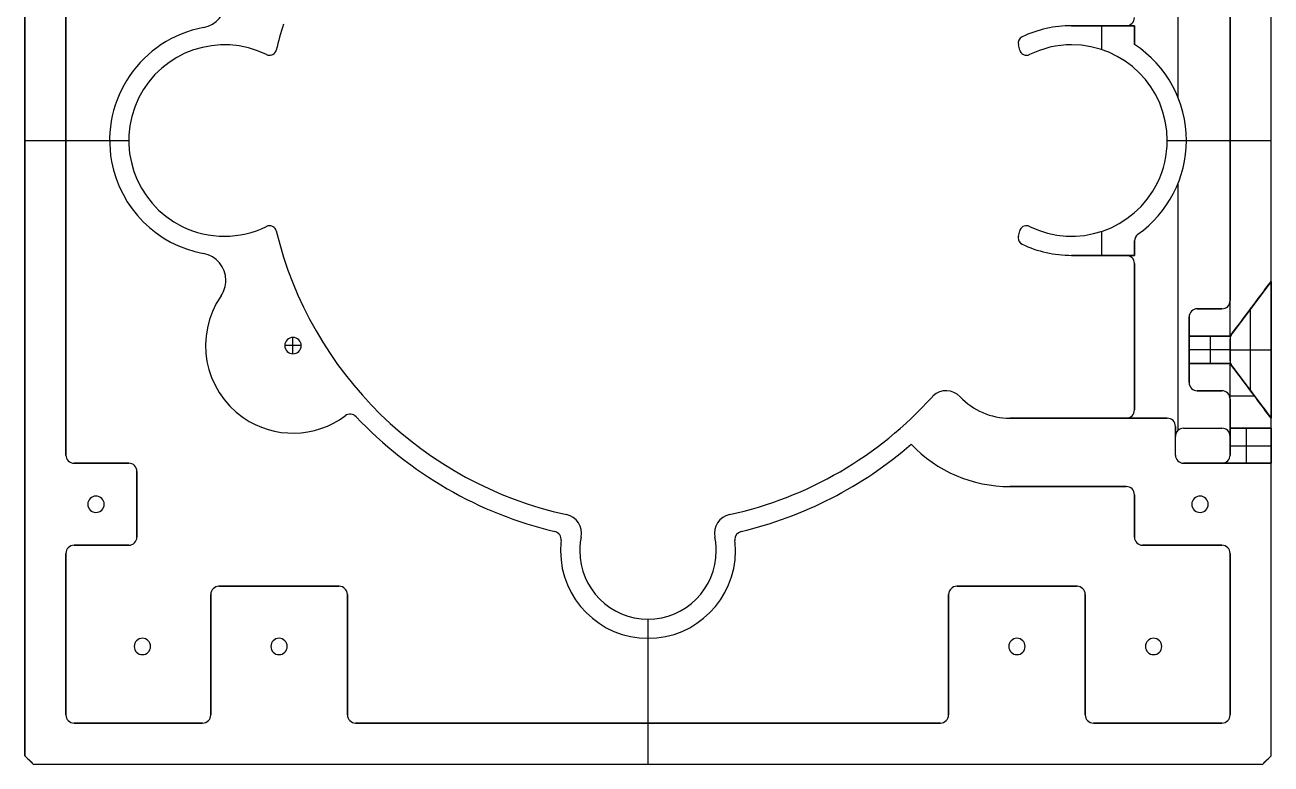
# Model space of a CAD drawing. Extents: x -18 to 438, y -79 to 377.
# Drawn here: x -17.9 to 438.1, y -79.3 to 191 of the extents above; entities that cross this region are included whole.
import ezdxf

# ---------------------------------------------------------------- set-up
doc = ezdxf.new("R2010")
doc.units = 0
doc.header["$MEASUREMENT"] = 0
doc.layers.add('DEFAULT', color=7, linetype='CONTINUOUS')

msp = doc.modelspace()

# ---------------------------------------------------------------- linework, layer by layer
at = {"layer": 'DEFAULT', "color": 7}
for points in [[(-17.92, -76.3), (-17.92, 373.7)], [(-2.92, 263.7), (-2.92, 33.7)], [(404.08, 164.28), (404.08, 254.66)], [(423.08, 90.17), (423.08, 207.22)], [(438.08, 97.17), (438.08, 200.22)], [(47.44, 189.99), (47.44, 189.99)], [(365.08, 190.69), (365.08, 190.69)], [(365.08, 190.69), (388.08, 190.69)], [(376.1, 181.92), (376.1, 190.69)], [(376.58, 190.69), (376.58, 190.69)], [(385.08, 190.69), (385.08, 190.69)], [(388.08, 190.69), (388.08, 190.69)], [(388.08, 190.69), (388.08, 183.84)], [(388.08, 187.27), (388.08, 187.27)], [(55.08, 183.7), (55.08, 183.7)], [(345.55, 184.34), (345.55, 184.34)], [(345.63, 183.71), (345.63, 183.71)], [(346.97, 186.59), (346.97, 186.59)], [(365.08, 183.7), (365.08, 183.7)], [(388.08, 183.84), (388.08, 183.84)], [(70.51, 180.11), (70.51, 180.11)], [(71.61, 179.85), (71.61, 179.85)], [(74.04, 181.77), (74.04, 181.77)], [(346.12, 181.77), (346.12, 181.77)], [(348.55, 179.85), (348.55, 179.85)], [(349.65, 180.11), (349.65, 180.11)], [(-17.92, 148.7), (-2.92, 148.7)], [(-17.92, 148.7), (-17.92, 148.7)], [(-17.92, 148.7), (20.08, 148.7)], [(-2.92, 148.7), (13.08, 148.7)], [(-2.92, 148.7), (-2.92, 148.7)], [(13.08, 148.7), (20.08, 148.7)], [(13.08, 148.7), (13.08, 148.7)], [(20.08, 148.7), (20.08, 148.7)], [(400.08, 148.7), (400.08, 148.7)], [(400.08, 148.7), (407.08, 148.7)], [(400.08, 148.7), (438.08, 148.7)], [(407.08, 148.7), (407.08, 148.7)], [(407.08, 148.7), (423.08, 148.7)], [(423.08, 148.7), (438.08, 148.7)], [(423.08, 148.7), (423.08, 148.7)], [(438.08, 148.7), (438.08, 148.7)], [(404.08, 42.73), (404.08, 133.11)], [(70.51, 117.28), (70.51, 117.28)], [(71.61, 117.54), (71.61, 117.54)], [(74.04, 115.63), (74.04, 115.63)], [(346.12, 115.63), (346.12, 115.63)], [(348.55, 117.54), (348.55, 117.54)], [(349.65, 117.28), (349.65, 117.28)], [(376.1, 106.7), (376.1, 115.47)], [(389.34, 114.42), (389.34, 114.42)], [(55.08, 113.7), (55.08, 113.7)], [(345.55, 113.06), (345.55, 113.06)], [(345.63, 113.68), (345.63, 113.68)], [(346.97, 110.8), (346.97, 110.8)], [(365.08, 113.7), (365.08, 113.7)], [(388.08, 111.97), (388.08, 111.97)], [(388.08, 106.7), (388.08, 111.97)], [(47.44, 107.4), (47.44, 107.4)], [(365.08, 106.7), (365.08, 106.7)], [(388.08, 106.7), (365.08, 106.7)], [(376.58, 106.7), (376.58, 106.7)], [(385.08, 106.7), (385.08, 106.7)], [(388.08, 109.33), (388.08, 109.33)], [(388.08, 106.7), (388.08, 106.7)], [(388.08, 103.7), (388.08, 103.7)], [(388.08, 50.17), (388.08, 103.7)], [(55.62, 97.56), (55.62, 97.56)], [(438.08, 97.17), (423.68, 77.97)], [(438.08, 97.17), (438.08, 97.17)], [(53.84, 91.88), (53.84, 91.88)], [(411.08, 87.17), (411.08, 87.17)], [(411.08, 87.17), (420.08, 87.17)], [(415.58, 87.17), (415.58, 87.17)], [(420.08, 87.17), (420.08, 87.17)], [(423.08, 90.17), (423.08, 90.17)], [(423.08, 77.17), (423.08, 90.17)], [(430.58, 87.17), (430.58, 87.17)], [(430.58, 57.17), (430.58, 87.17)], [(408.08, 84.17), (408.08, 84.17)], [(408.08, 60.17), (408.08, 84.17)], [(423.68, 77.97), (423.68, 77.97)], [(48.18, 73.7), (48.18, 73.7)], [(77.18, 73.7), (77.18, 73.7)], [(83.18, 73.7), (77.18, 73.7)], [(80.17, 76.7), (80.17, 76.7)], [(80.17, 70.7), (80.17, 76.7)], [(83.18, 73.7), (83.18, 73.7)], [(388.08, 76.93), (388.08, 76.93)], [(408.08, 77.17), (408.08, 77.17)], [(408.08, 77.17), (423.08, 77.17)], [(415.58, 77.17), (415.58, 77.17)], [(415.88, 67.17), (415.88, 77.17)], [(423.08, 77.17), (423.08, 77.17)], [(423.08, 76.17), (423.08, 76.17)], [(423.08, 68.17), (423.08, 76.17)], [(80.17, 70.7), (80.17, 70.7)], [(408.08, 72.17), (408.08, 72.17)], [(423.08, 72.17), (408.08, 72.17)], [(423.08, 72.17), (423.08, 72.17)], [(423.08, 72.17), (438.08, 72.17)], [(408.08, 67.17), (408.08, 67.17)], [(408.08, 67.17), (423.08, 67.17)], [(415.58, 67.17), (415.58, 67.17)], [(423.08, 68.17), (423.08, 68.17)], [(423.08, 67.17), (423.08, 67.17)], [(423.08, 54.17), (423.08, 67.17)], [(423.68, 66.37), (423.68, 66.37)], [(423.68, 66.37), (438.08, 47.17)], [(408.08, 60.17), (408.08, 60.17)], [(314.01, 54.9), (314.01, 54.9)], [(319.21, 57.2), (319.21, 57.2)], [(324.3, 55.01), (324.3, 55.01)], [(411.08, 57.17), (411.08, 57.17)], [(411.08, 57.17), (420.08, 57.17)], [(415.58, 57.17), (415.58, 57.17)], [(420.08, 57.17), (420.08, 57.17)], [(422.84, 55.33), (431.96, 55.33)], [(430.58, 57.17), (430.58, 57.17)], [(388.08, 50.17), (388.08, 50.17)], [(423.08, 54.17), (423.08, 54.17)], [(423.08, 33.7), (423.08, 54.17)], [(99.3, 48.04), (99.3, 48.04)], [(101.09, 48.63), (101.09, 48.63)], [(103.27, 47.7), (103.27, 47.7)], [(342.48, 47.17), (342.48, 47.17)], [(342.48, 47.17), (400.08, 47.17)], [(371.28, 47.17), (371.28, 47.17)], [(385.08, 47.17), (385.08, 47.17)], [(400.08, 47.17), (400.08, 47.17)], [(438.08, 47.17), (438.08, 47.17)], [(438.08, -76.3), (438.08, 47.17)], [(80.17, 41.69), (80.17, 41.69)], [(403.08, 44.17), (403.08, 44.17)], [(403.08, 33.7), (403.08, 44.17)], [(406.08, 43.5), (406.08, 43.5)], [(406.08, 43.5), (420.08, 43.5)], [(413.08, 43.5), (413.08, 43.5)], [(420.08, 43.5), (420.08, 43.5)], [(423.08, 43.93), (423.08, 43.93)], [(423.08, 43.5), (423.08, 43.5)], [(423.08, 43.5), (438.08, 43.5)], [(429.08, 30.69), (429.08, 43.5)], [(430.58, 43.5), (430.58, 43.5)], [(438.08, 43.5), (438.08, 43.5)], [(306.35, 37.61), (306.35, 37.61)], [(403.08, 40.5), (403.08, 40.5)], [(403.08, 38.93), (403.08, 38.93)], [(423.08, 40.5), (423.08, 40.5)], [(423.08, 37.1), (438.08, 37.1)], [(-2.92, 33.7), (-2.92, 33.7)], [(403.08, 33.7), (403.08, 33.7)], [(423.08, 33.7), (423.08, 33.7)], [(0.08, 30.69), (0.08, 30.69)], [(0.08, 30.69), (20.08, 30.69)], [(10.08, 30.69), (10.08, 30.69)], [(20.08, 30.69), (20.08, 30.69)], [(23.08, 27.7), (23.08, 27.7)], [(23.08, 3.7), (23.08, 27.7)], [(406.08, 30.69), (406.08, 30.69)], [(406.08, 30.69), (420.08, 30.69)], [(420.08, 30.69), (420.08, 30.69)], [(422.08, 30.69), (422.08, 30.69)], [(438.08, 30.69), (438.08, 30.69)], [(8.08, 18.7), (8.08, 18.7)], [(342.48, 22.17), (342.48, 22.17)], [(342.48, 22.17), (385.08, 22.17)], [(363.78, 22.17), (363.78, 22.17)], [(385.08, 22.17), (385.08, 22.17)], [(388.08, 19.17), (388.08, 19.17)], [(388.08, 3.7), (388.08, 19.17)], [(412.08, 18.7), (412.08, 18.7)], [(5.08, 15.69), (5.08, 15.69)], [(11.08, 15.69), (11.08, 15.69)], [(23.08, 15.69), (23.08, 15.69)], [(409.08, 15.69), (409.08, 15.69)], [(415.08, 15.69), (415.08, 15.69)], [(8.08, 12.7), (8.08, 12.7)], [(180.22, 11.92), (180.22, 11.92)], [(239.94, 11.92), (239.94, 11.92)], [(388.08, 11.43), (388.08, 11.43)], [(412.08, 12.7), (412.08, 12.7)], [(176.01, 5.7), (176.01, 5.7)], [(185.72, 5.08), (185.72, 5.08)], [(234.44, 5.08), (234.44, 5.08)], [(244.14, 5.7), (244.14, 5.7)], [(0.08, 0.69), (0.08, 0.69)], [(0.08, 0.69), (20.08, 0.69)], [(10.08, 0.69), (10.08, 0.69)], [(20.08, 0.69), (20.08, 0.69)], [(23.08, 3.7), (23.08, 3.7)], [(178.3, 2.43), (178.3, 2.43)], [(178.32, 2.78), (178.32, 2.78)], [(185.58, 3.68), (185.58, 3.68)], [(234.58, 3.68), (234.58, 3.68)], [(241.84, 2.78), (241.84, 2.78)], [(241.86, 2.43), (241.86, 2.43)], [(388.08, 3.7), (388.08, 3.7)], [(391.08, 0.69), (391.08, 0.69)], [(391.08, 0.69), (420.08, 0.69)], [(405.58, 0.69), (405.58, 0.69)], [(420.08, 0.69), (420.08, 0.69)], [(-2.92, -2.3), (-2.92, -2.3)], [(-2.92, -2.3), (-2.92, -61.3)], [(178.08, -1.3), (178.08, -1.3)], [(185.08, -1.3), (185.08, -1.3)], [(235.08, -1.3), (235.08, -1.3)], [(242.08, -1.3), (242.08, -1.3)], [(423.08, -2.3), (423.08, -2.3)], [(423.08, -61.3), (423.08, -2.3)], [(50.08, -17.3), (50.08, -17.3)], [(50.08, -61.3), (50.08, -17.3)], [(53.08, -14.31), (53.08, -14.31)], [(53.08, -14.31), (97.08, -14.31)], [(75.08, -14.31), (75.08, -14.31)], [(97.08, -14.31), (97.08, -14.31)], [(100.08, -17.3), (100.08, -17.3)], [(100.08, -17.3), (100.08, -61.3)], [(320.08, -17.3), (320.08, -17.3)], [(320.08, -61.3), (320.08, -17.3)], [(323.08, -14.31), (323.08, -14.31)], [(323.08, -14.31), (367.08, -14.31)], [(345.08, -14.31), (345.08, -14.31)], [(367.08, -14.31), (367.08, -14.31)], [(370.08, -17.3), (370.08, -17.3)], [(370.08, -61.3), (370.08, -17.3)], [(210.08, -26.3), (210.08, -26.3)], [(210.08, -33.31), (210.08, -26.3)], [(210.08, -79.3), (210.08, -26.3)], [(-2.92, -31.8), (-2.92, -31.8)], [(423.08, -31.8), (423.08, -31.8)], [(22.08, -36.31), (22.08, -36.31)], [(25.08, -33.31), (25.08, -33.31)], [(28.08, -36.31), (28.08, -36.31)], [(72.08, -36.31), (72.08, -36.31)], [(75.08, -33.31), (75.08, -33.31)], [(78.08, -36.31), (78.08, -36.31)], [(210.08, -33.31), (210.08, -33.31)], [(210.08, -64.3), (210.08, -33.31)], [(342.08, -36.31), (342.08, -36.31)], [(345.08, -33.31), (345.08, -33.31)], [(348.08, -36.31), (348.08, -36.31)], [(392.08, -36.31), (392.08, -36.31)], [(395.08, -33.31), (395.08, -33.31)], [(398.08, -36.31), (398.08, -36.31)], [(25.08, -39.3), (25.08, -39.3)], [(50.08, -39.3), (50.08, -39.3)], [(75.08, -39.3), (75.08, -39.3)], [(100.08, -39.3), (100.08, -39.3)], [(320.08, -39.3), (320.08, -39.3)], [(345.08, -39.3), (345.08, -39.3)], [(370.08, -39.3), (370.08, -39.3)], [(395.08, -39.3), (395.08, -39.3)], [(-2.92, -61.3), (-2.92, -61.3)], [(50.08, -61.3), (50.08, -61.3)], [(100.08, -61.3), (100.08, -61.3)], [(320.08, -61.3), (320.08, -61.3)], [(370.08, -61.3), (370.08, -61.3)], [(423.08, -61.3), (423.08, -61.3)], [(0.08, -64.3), (0.08, -64.3)], [(0.08, -64.3), (47.08, -64.3)], [(23.58, -64.3), (23.58, -64.3)], [(47.08, -64.3), (47.08, -64.3)], [(103.08, -64.3), (103.08, -64.3)], [(103.08, -64.3), (317.08, -64.3)], [(210.08, -79.3), (210.08, -64.3)], [(210.08, -64.3), (210.08, -64.3)], [(317.08, -64.3), (317.08, -64.3)], [(373.08, -64.3), (373.08, -64.3)], [(373.08, -64.3), (420.08, -64.3)], [(396.58, -64.3), (396.58, -64.3)], [(420.08, -64.3), (420.08, -64.3)], [(-17.92, -76.3), (-17.92, -76.3)], [(-14.92, -79.3), (-17.92, -76.3)], [(438.08, -76.3), (435.08, -79.3)], [(438.08, -76.3), (438.08, -76.3)], [(-16.42, -77.81), (-16.42, -77.81)], [(-14.92, -79.3), (-14.92, -79.3)], [(-14.92, -79.3), (435.08, -79.3)], [(210.08, -79.3), (210.08, -79.3)], [(435.08, -79.3), (435.08, -79.3)], [(436.58, -77.81), (436.58, -77.81)]]:
    msp.add_lwpolyline(points, dxfattribs=at)
for points in [[(-17.92, 373.7), (-17.92, 223.7), (-17.92, 73.7), (-17.92, -76.3)], [(-17.92, 373.7), (-17.92, 223.7), (-17.92, 73.7), (-17.92, -76.3)], [(438.08, -76.3), (438.08, 73.7), (438.08, 223.7), (438.08, 373.7)], [(-2.92, 33.7), (-2.92, 110.36), (-2.92, 187.03), (-2.92, 263.7)], [(-2.92, 263.7), (-2.92, 187.03), (-2.92, 110.36), (-2.92, 33.7)], [(423.08, 207.22), (423.08, 168.21), (423.08, 129.19), (423.08, 90.17)], [(423.08, 90.17), (423.08, 129.19), (423.08, 168.21), (423.08, 207.22)], [(47.44, 189.99), (52.18, 190.87), (55.62, 195.01), (55.62, 199.83)], [(47.44, 189.99), (52.18, 190.87), (55.62, 195.01), (55.62, 199.83)], [(47.44, 189.99), (52.18, 190.87), (55.62, 195.01), (55.62, 199.83)], [(438.08, 97.17), (438.08, 131.52), (438.08, 165.87), (438.08, 200.22)], [(385.08, 190.69), (386.74, 190.69), (388.08, 192.04), (388.08, 193.7)], [(385.08, 190.69), (386.74, 190.69), (388.08, 192.04), (388.08, 193.7)], [(385.08, 190.69), (386.74, 190.69), (388.08, 192.04), (388.08, 193.7)], [(76.69, 191.22), (75.7, 188.1), (74.81, 184.95), (74.04, 181.77)], [(76.69, 191.22), (75.7, 188.1), (74.81, 184.95), (74.04, 181.77)], [(76.69, 191.22), (75.7, 188.1), (74.81, 184.95), (74.04, 181.77)], [(365.08, 190.69), (358.81, 190.69), (352.63, 189.29), (346.97, 186.59)], [(365.08, 190.69), (358.81, 190.69), (352.63, 189.29), (346.97, 186.59)], [(365.08, 190.69), (358.81, 190.69), (352.63, 189.29), (346.97, 186.59)], [(388.08, 190.69), (380.41, 190.69), (372.75, 190.69), (365.08, 190.69)], [(385.08, 190.69), (378.41, 190.69), (371.75, 190.69), (365.08, 190.69)], [(385.08, 190.69), (386.08, 190.69), (387.08, 190.69), (388.08, 190.69)], [(388.08, 183.84), (388.08, 186.12), (388.08, 188.41), (388.08, 190.69)], [(388.08, 190.69), (388.08, 188.41), (388.08, 186.12), (388.08, 183.84)], [(346.97, 186.59), (345.89, 186.08), (345.33, 184.87), (345.63, 183.71)], [(346.97, 186.59), (345.89, 186.08), (345.33, 184.87), (345.63, 183.71)], [(346.97, 186.59), (345.89, 186.08), (345.33, 184.87), (345.63, 183.71)], [(346.12, 181.77), (345.96, 182.41), (345.8, 183.06), (345.63, 183.71)], [(346.12, 181.77), (345.96, 182.41), (345.8, 183.06), (345.63, 183.71)], [(346.12, 181.77), (345.96, 182.41), (345.8, 183.06), (345.63, 183.71)], [(407.08, 148.7), (407.08, 162.87), (399.93, 176.08), (388.08, 183.84)], [(407.08, 148.7), (407.08, 162.87), (399.93, 176.08), (388.08, 183.84)], [(407.08, 148.7), (407.08, 162.87), (399.93, 176.08), (388.08, 183.84)], [(389.34, 114.42), (400.47, 122.29), (407.08, 135.07), (407.08, 148.7)], [(389.34, 114.42), (400.47, 122.29), (407.08, 135.07), (407.08, 148.7)], [(389.34, 114.42), (400.47, 122.29), (407.08, 135.07), (407.08, 148.7)], [(74.04, 115.63), (86.69, 63.6), (127.9, 23.34), (180.22, 11.92)], [(74.04, 115.63), (86.69, 63.6), (127.9, 23.34), (180.22, 11.92)], [(74.04, 115.63), (86.69, 63.6), (127.9, 23.34), (180.22, 11.92)], [(345.63, 113.68), (345.8, 114.33), (345.96, 114.98), (346.12, 115.63)], [(345.63, 113.68), (345.8, 114.33), (345.96, 114.98), (346.12, 115.63)], [(345.63, 113.68), (345.8, 114.33), (345.96, 114.98), (346.12, 115.63)], [(389.34, 114.42), (388.55, 113.85), (388.08, 112.94), (388.08, 111.97)], [(389.34, 114.42), (388.55, 113.85), (388.08, 112.94), (388.08, 111.97)], [(389.34, 114.42), (388.55, 113.85), (388.08, 112.94), (388.08, 111.97)], [(345.63, 113.68), (345.58, 113.48), (345.55, 113.27), (345.55, 113.06)], [(345.63, 113.68), (345.58, 113.48), (345.55, 113.27), (345.55, 113.06)], [(345.63, 113.68), (345.58, 113.48), (345.55, 113.27), (345.55, 113.06)], [(345.55, 113.06), (345.55, 112.09), (346.1, 111.21), (346.97, 110.8)], [(345.55, 113.06), (345.55, 112.09), (346.1, 111.21), (346.97, 110.8)], [(345.55, 113.06), (345.55, 112.09), (346.1, 111.21), (346.97, 110.8)], [(346.97, 110.8), (352.63, 108.1), (358.81, 106.7), (365.08, 106.7)], [(346.97, 110.8), (352.63, 108.1), (358.81, 106.7), (365.08, 106.7)], [(346.97, 110.8), (352.63, 108.1), (358.81, 106.7), (365.08, 106.7)], [(388.08, 106.7), (388.08, 108.45), (388.08, 110.21), (388.08, 111.97)], [(388.08, 111.97), (388.08, 110.21), (388.08, 108.45), (388.08, 106.7)], [(55.62, 97.56), (55.62, 102.38), (52.18, 106.52), (47.44, 107.4)], [(55.62, 97.56), (55.62, 102.38), (52.18, 106.52), (47.44, 107.4)], [(55.62, 97.56), (55.62, 102.38), (52.18, 106.52), (47.44, 107.4)], [(365.08, 106.7), (372.75, 106.7), (380.41, 106.7), (388.08, 106.7)], [(365.08, 106.7), (371.75, 106.7), (378.41, 106.7), (385.08, 106.7)], [(388.08, 106.7), (387.08, 106.7), (386.08, 106.7), (385.08, 106.7)], [(388.08, 103.7), (388.08, 105.35), (386.74, 106.7), (385.08, 106.7)], [(388.08, 103.7), (388.08, 105.35), (386.74, 106.7), (385.08, 106.7)], [(388.08, 103.7), (388.08, 105.35), (386.74, 106.7), (385.08, 106.7)], [(388.08, 50.17), (388.08, 68.01), (388.08, 85.85), (388.08, 103.7)], [(388.08, 103.7), (388.08, 85.85), (388.08, 68.01), (388.08, 50.17)], [(53.84, 91.88), (55, 93.55), (55.62, 95.53), (55.62, 97.56)], [(53.84, 91.88), (55, 93.55), (55.62, 95.53), (55.62, 97.56)], [(53.84, 91.88), (55, 93.55), (55.62, 95.53), (55.62, 97.56)], [(423.08, 77.17), (428.08, 83.84), (433.08, 90.5), (438.08, 97.17)], [(438.08, 97.17), (433.28, 90.77), (428.48, 84.37), (423.68, 77.97)], [(438.08, 97.17), (438.08, 80.5), (438.08, 63.83), (438.08, 47.17)], [(411.08, 87.17), (409.42, 87.17), (408.08, 85.82), (408.08, 84.17)], [(411.08, 87.17), (409.42, 87.17), (408.08, 85.82), (408.08, 84.17)], [(411.08, 87.17), (409.42, 87.17), (408.08, 85.82), (408.08, 84.17)], [(420.08, 87.17), (417.08, 87.17), (414.08, 87.17), (411.08, 87.17)], [(411.08, 87.17), (414.08, 87.17), (417.08, 87.17), (420.08, 87.17)], [(420.08, 87.17), (421.74, 87.17), (423.08, 88.51), (423.08, 90.17)], [(420.08, 87.17), (421.74, 87.17), (423.08, 88.51), (423.08, 90.17)], [(420.08, 87.17), (421.74, 87.17), (423.08, 88.51), (423.08, 90.17)], [(408.08, 84.17), (408.08, 81.83), (408.08, 79.5), (408.08, 77.17)], [(408.08, 60.17), (408.08, 68.17), (408.08, 76.17), (408.08, 84.17)], [(423.68, 77.97), (423.48, 77.7), (423.28, 77.43), (423.08, 77.17)], [(423.68, 77.97), (423.29, 77.45), (423.08, 76.82), (423.08, 76.17)], [(423.68, 77.97), (423.29, 77.45), (423.08, 76.82), (423.08, 76.17)], [(423.68, 77.97), (423.29, 77.45), (423.08, 76.82), (423.08, 76.17)], [(408.08, 77.17), (413.08, 77.17), (418.08, 77.17), (423.08, 77.17)], [(408.08, 77.17), (408.08, 73.83), (408.08, 70.5), (408.08, 67.17)], [(423.08, 77.17), (418.08, 77.17), (413.08, 77.17), (408.08, 77.17)], [(423.08, 68.17), (423.08, 70.83), (423.08, 73.5), (423.08, 76.17)], [(423.08, 76.17), (423.08, 73.5), (423.08, 70.83), (423.08, 68.17)], [(408.08, 67.17), (408.08, 64.84), (408.08, 62.5), (408.08, 60.17)], [(423.08, 67.17), (418.08, 67.17), (413.08, 67.17), (408.08, 67.17)], [(408.08, 67.17), (413.08, 67.17), (418.08, 67.17), (423.08, 67.17)], [(423.08, 68.17), (423.08, 67.52), (423.29, 66.89), (423.68, 66.37)], [(423.08, 68.17), (423.08, 67.52), (423.29, 66.89), (423.68, 66.37)], [(423.08, 68.17), (423.08, 67.52), (423.29, 66.89), (423.68, 66.37)], [(423.08, 67.17), (423.28, 66.9), (423.48, 66.63), (423.68, 66.37)], [(438.08, 47.17), (433.08, 53.84), (428.08, 60.5), (423.08, 67.17)], [(423.68, 66.37), (428.48, 59.97), (433.28, 53.57), (438.08, 47.17)], [(408.08, 60.17), (408.08, 58.51), (409.42, 57.17), (411.08, 57.17)], [(408.08, 60.17), (408.08, 58.51), (409.42, 57.17), (411.08, 57.17)], [(408.08, 60.17), (408.08, 58.51), (409.42, 57.17), (411.08, 57.17)], [(239.94, 11.92), (268.51, 18.16), (294.42, 33.19), (314.01, 54.9)], [(239.94, 11.92), (268.51, 18.16), (294.42, 33.19), (314.01, 54.9)], [(239.94, 11.92), (268.51, 18.16), (294.42, 33.19), (314.01, 54.9)], [(324.3, 55.01), (329.02, 50), (335.6, 47.17), (342.48, 47.17)], [(324.3, 55.01), (329.02, 50), (335.6, 47.17), (342.48, 47.17)], [(324.3, 55.01), (329.02, 50), (335.6, 47.17), (342.48, 47.17)], [(411.08, 57.17), (414.08, 57.17), (417.08, 57.17), (420.08, 57.17)], [(420.08, 57.17), (417.08, 57.17), (414.08, 57.17), (411.08, 57.17)], [(423.08, 54.17), (423.08, 55.82), (421.74, 57.17), (420.08, 57.17)], [(423.08, 54.17), (423.08, 55.82), (421.74, 57.17), (420.08, 57.17)], [(423.08, 54.17), (423.08, 55.82), (421.74, 57.17), (420.08, 57.17)], [(385.08, 47.17), (386.74, 47.17), (388.08, 48.51), (388.08, 50.17)], [(385.08, 47.17), (386.74, 47.17), (388.08, 48.51), (388.08, 50.17)], [(385.08, 47.17), (386.74, 47.17), (388.08, 48.51), (388.08, 50.17)], [(423.08, 54.17), (423.08, 50.61), (423.08, 47.05), (423.08, 43.5)], [(423.08, 40.5), (423.08, 45.05), (423.08, 49.61), (423.08, 54.17)], [(103.27, 47.7), (102.23, 48.8), (100.52, 48.95), (99.3, 48.04)], [(103.27, 47.7), (102.23, 48.8), (100.52, 48.95), (99.3, 48.04)], [(103.27, 47.7), (102.23, 48.8), (100.52, 48.95), (99.3, 48.04)], [(103.27, 47.7), (122.92, 26.92), (148.2, 12.33), (176.01, 5.7)], [(103.27, 47.7), (122.92, 26.92), (148.2, 12.33), (176.01, 5.7)], [(103.27, 47.7), (122.92, 26.92), (148.2, 12.33), (176.01, 5.7)], [(400.08, 47.17), (380.88, 47.17), (361.68, 47.17), (342.48, 47.17)], [(385.08, 47.17), (370.88, 47.17), (356.68, 47.17), (342.48, 47.17)], [(385.08, 47.17), (390.08, 47.17), (395.08, 47.17), (400.08, 47.17)], [(403.08, 44.17), (403.08, 45.83), (401.74, 47.17), (400.08, 47.17)], [(403.08, 44.17), (403.08, 45.83), (401.74, 47.17), (400.08, 47.17)], [(403.08, 44.17), (403.08, 45.83), (401.74, 47.17), (400.08, 47.17)], [(438.08, 43.5), (438.08, 44.72), (438.08, 45.94), (438.08, 47.17)], [(403.08, 33.7), (403.08, 37.18), (403.08, 40.68), (403.08, 44.17)], [(403.08, 44.17), (403.08, 42.94), (403.08, 41.72), (403.08, 40.5)], [(406.08, 43.5), (404.42, 43.5), (403.08, 42.15), (403.08, 40.5)], [(406.08, 43.5), (404.42, 43.5), (403.08, 42.15), (403.08, 40.5)], [(406.08, 43.5), (404.42, 43.5), (403.08, 42.15), (403.08, 40.5)], [(406.08, 43.5), (410.75, 43.5), (415.41, 43.5), (420.08, 43.5)], [(406.08, 43.5), (410.75, 43.5), (415.41, 43.5), (420.08, 43.5)], [(423.08, 40.5), (423.08, 42.15), (421.74, 43.5), (420.08, 43.5)], [(423.08, 40.5), (423.08, 42.15), (421.74, 43.5), (420.08, 43.5)], [(423.08, 40.5), (423.08, 42.15), (421.74, 43.5), (420.08, 43.5)], [(423.08, 43.5), (428.08, 43.5), (433.08, 43.5), (438.08, 43.5)], [(423.08, 43.5), (423.08, 40.23), (423.08, 36.96), (423.08, 33.7)], [(438.08, 43.5), (433.08, 43.5), (428.08, 43.5), (423.08, 43.5)], [(438.08, 43.5), (438.08, 39.23), (438.08, 34.96), (438.08, 30.69)], [(244.14, 5.7), (267.14, 11.18), (288.48, 22.12), (306.35, 37.61)], [(244.14, 5.7), (267.14, 11.18), (288.48, 22.12), (306.35, 37.61)], [(244.14, 5.7), (267.14, 11.18), (288.48, 22.12), (306.35, 37.61)], [(306.35, 37.61), (315.78, 27.75), (328.84, 22.17), (342.48, 22.17)], [(306.35, 37.61), (315.78, 27.75), (328.84, 22.17), (342.48, 22.17)], [(306.35, 37.61), (315.78, 27.75), (328.84, 22.17), (342.48, 22.17)], [(403.08, 33.7), (403.08, 35.96), (403.08, 38.23), (403.08, 40.5)], [(423.08, 40.5), (423.08, 38.23), (423.08, 35.96), (423.08, 33.7)], [(-2.92, 33.7), (-2.92, 32.04), (-1.58, 30.69), (0.08, 30.69)], [(-2.92, 33.7), (-2.92, 32.04), (-1.58, 30.69), (0.08, 30.69)], [(-2.92, 33.7), (-2.92, 32.04), (-1.58, 30.69), (0.08, 30.69)], [(403.08, 33.7), (403.08, 32.04), (404.42, 30.69), (406.08, 30.69)], [(403.08, 33.7), (403.08, 32.04), (404.42, 30.69), (406.08, 30.69)], [(403.08, 33.7), (403.08, 32.04), (404.42, 30.69), (406.08, 30.69)], [(420.08, 30.69), (421.74, 30.69), (423.08, 32.04), (423.08, 33.7)], [(420.08, 30.69), (421.74, 30.69), (423.08, 32.04), (423.08, 33.7)], [(420.08, 30.69), (421.74, 30.69), (423.08, 32.04), (423.08, 33.7)], [(20.08, 30.69), (13.41, 30.69), (6.75, 30.69), (0.08, 30.69)], [(0.08, 30.69), (6.75, 30.69), (13.41, 30.69), (20.08, 30.69)], [(23.08, 27.7), (23.08, 29.35), (21.74, 30.69), (20.08, 30.69)], [(23.08, 27.7), (23.08, 29.35), (21.74, 30.69), (20.08, 30.69)], [(23.08, 27.7), (23.08, 29.35), (21.74, 30.69), (20.08, 30.69)], [(23.08, 3.7), (23.08, 11.69), (23.08, 19.69), (23.08, 27.7)], [(23.08, 27.7), (23.08, 19.69), (23.08, 11.69), (23.08, 3.7)], [(438.08, 30.69), (427.41, 30.69), (416.75, 30.69), (406.08, 30.69)], [(420.08, 30.69), (415.41, 30.69), (410.75, 30.69), (406.08, 30.69)], [(420.08, 30.69), (426.08, 30.69), (432.08, 30.69), (438.08, 30.69)], [(438.08, -76.3), (438.08, -40.64), (438.08, -4.97), (438.08, 30.69)], [(342.48, 22.17), (356.68, 22.17), (370.88, 22.17), (385.08, 22.17)], [(385.08, 22.17), (370.88, 22.17), (356.68, 22.17), (342.48, 22.17)], [(388.08, 19.17), (388.08, 20.82), (386.74, 22.17), (385.08, 22.17)], [(388.08, 19.17), (388.08, 20.82), (386.74, 22.17), (385.08, 22.17)], [(388.08, 19.17), (388.08, 20.82), (386.74, 22.17), (385.08, 22.17)], [(388.08, 19.17), (388.08, 14.01), (388.08, 8.85), (388.08, 3.7)], [(388.08, 3.7), (388.08, 8.85), (388.08, 14.01), (388.08, 19.17)], [(185.58, 3.68), (186.35, 7.43), (183.96, 11.1), (180.22, 11.92)], [(185.58, 3.68), (186.35, 7.43), (183.96, 11.1), (180.22, 11.92)], [(185.58, 3.68), (186.35, 7.43), (183.96, 11.1), (180.22, 11.92)], [(239.94, 11.92), (236.2, 11.1), (233.81, 7.43), (234.58, 3.68)], [(239.94, 11.92), (236.2, 11.1), (233.81, 7.43), (234.58, 3.68)], [(239.94, 11.92), (236.2, 11.1), (233.81, 7.43), (234.58, 3.68)], [(178.3, 2.43), (178.48, 3.94), (177.49, 5.35), (176.01, 5.7)], [(178.3, 2.43), (178.48, 3.94), (177.49, 5.35), (176.01, 5.7)], [(178.3, 2.43), (178.48, 3.94), (177.49, 5.35), (176.01, 5.7)], [(244.14, 5.7), (242.79, 5.38), (241.84, 4.17), (241.84, 2.78)], [(244.14, 5.7), (242.79, 5.38), (241.84, 4.17), (241.84, 2.78)], [(244.14, 5.7), (242.79, 5.38), (241.84, 4.17), (241.84, 2.78)], [(0.08, 0.69), (-1.58, 0.69), (-2.92, -0.65), (-2.92, -2.3)], [(0.08, 0.69), (-1.58, 0.69), (-2.92, -0.65), (-2.92, -2.3)], [(0.08, 0.69), (-1.58, 0.69), (-2.92, -0.65), (-2.92, -2.3)], [(0.08, 0.69), (6.75, 0.69), (13.41, 0.69), (20.08, 0.69)], [(20.08, 0.69), (13.41, 0.69), (6.75, 0.69), (0.08, 0.69)], [(20.08, 0.69), (21.74, 0.69), (23.08, 2.04), (23.08, 3.7)], [(20.08, 0.69), (21.74, 0.69), (23.08, 2.04), (23.08, 3.7)], [(20.08, 0.69), (21.74, 0.69), (23.08, 2.04), (23.08, 3.7)], [(178.3, 2.43), (178.15, 1.19), (178.08, -0.06), (178.08, -1.3)], [(178.3, 2.43), (178.15, 1.19), (178.08, -0.06), (178.08, -1.3)], [(178.3, 2.43), (178.15, 1.19), (178.08, -0.06), (178.08, -1.3)], [(185.58, 3.68), (185.25, 2.04), (185.08, 0.37), (185.08, -1.3)], [(185.58, 3.68), (185.25, 2.04), (185.08, 0.37), (185.08, -1.3)], [(185.58, 3.68), (185.25, 2.04), (185.08, 0.37), (185.08, -1.3)], [(235.08, -1.3), (235.08, 0.37), (234.91, 2.04), (234.58, 3.68)], [(235.08, -1.3), (235.08, 0.37), (234.91, 2.04), (234.58, 3.68)], [(235.08, -1.3), (235.08, 0.37), (234.91, 2.04), (234.58, 3.68)], [(241.84, 2.78), (241.84, 2.66), (241.85, 2.54), (241.86, 2.43)], [(241.84, 2.78), (241.84, 2.66), (241.85, 2.54), (241.86, 2.43)], [(241.84, 2.78), (241.84, 2.66), (241.85, 2.54), (241.86, 2.43)], [(242.08, -1.3), (242.08, -0.06), (242, 1.19), (241.86, 2.43)], [(242.08, -1.3), (242.08, -0.06), (242, 1.19), (241.86, 2.43)], [(242.08, -1.3), (242.08, -0.06), (242, 1.19), (241.86, 2.43)], [(388.08, 3.7), (388.08, 2.04), (389.42, 0.69), (391.08, 0.69)], [(388.08, 3.7), (388.08, 2.04), (389.42, 0.69), (391.08, 0.69)], [(388.08, 3.7), (388.08, 2.04), (389.42, 0.69), (391.08, 0.69)], [(391.08, 0.69), (400.74, 0.69), (410.41, 0.69), (420.08, 0.69)], [(420.08, 0.69), (410.41, 0.69), (400.74, 0.69), (391.08, 0.69)], [(423.08, -2.3), (423.08, -0.65), (421.74, 0.69), (420.08, 0.69)], [(423.08, -2.3), (423.08, -0.65), (421.74, 0.69), (420.08, 0.69)], [(423.08, -2.3), (423.08, -0.65), (421.74, 0.69), (420.08, 0.69)], [(-2.92, -61.3), (-2.92, -41.64), (-2.92, -21.97), (-2.92, -2.3)], [(-2.92, -2.3), (-2.92, -21.97), (-2.92, -41.64), (-2.92, -61.3)], [(423.08, -2.3), (423.08, -21.97), (423.08, -41.64), (423.08, -61.3)], [(423.08, -61.3), (423.08, -41.64), (423.08, -21.97), (423.08, -2.3)], [(53.08, -14.31), (51.42, -14.31), (50.08, -15.65), (50.08, -17.3)], [(53.08, -14.31), (51.42, -14.31), (50.08, -15.65), (50.08, -17.3)], [(53.08, -14.31), (51.42, -14.31), (50.08, -15.65), (50.08, -17.3)], [(50.08, -17.3), (50.08, -31.97), (50.08, -46.64), (50.08, -61.3)], [(50.08, -61.3), (50.08, -46.64), (50.08, -31.97), (50.08, -17.3)], [(97.08, -14.31), (82.41, -14.31), (67.75, -14.31), (53.08, -14.31)], [(53.08, -14.31), (67.75, -14.31), (82.41, -14.31), (97.08, -14.31)], [(100.08, -17.3), (100.08, -15.65), (98.74, -14.31), (97.08, -14.31)], [(100.08, -17.3), (100.08, -15.65), (98.74, -14.31), (97.08, -14.31)], [(100.08, -17.3), (100.08, -15.65), (98.74, -14.31), (97.08, -14.31)], [(100.08, -61.3), (100.08, -46.64), (100.08, -31.97), (100.08, -17.3)], [(100.08, -17.3), (100.08, -31.97), (100.08, -46.64), (100.08, -61.3)], [(323.08, -14.31), (321.42, -14.31), (320.08, -15.65), (320.08, -17.3)], [(323.08, -14.31), (321.42, -14.31), (320.08, -15.65), (320.08, -17.3)], [(323.08, -14.31), (321.42, -14.31), (320.08, -15.65), (320.08, -17.3)], [(320.08, -17.3), (320.08, -31.97), (320.08, -46.64), (320.08, -61.3)], [(320.08, -61.3), (320.08, -46.64), (320.08, -31.97), (320.08, -17.3)], [(367.08, -14.31), (352.41, -14.31), (337.75, -14.31), (323.08, -14.31)], [(323.08, -14.31), (337.75, -14.31), (352.41, -14.31), (367.08, -14.31)], [(370.08, -17.3), (370.08, -15.65), (368.74, -14.31), (367.08, -14.31)], [(370.08, -17.3), (370.08, -15.65), (368.74, -14.31), (367.08, -14.31)], [(370.08, -17.3), (370.08, -15.65), (368.74, -14.31), (367.08, -14.31)], [(370.08, -61.3), (370.08, -46.64), (370.08, -31.97), (370.08, -17.3)], [(370.08, -17.3), (370.08, -31.97), (370.08, -46.64), (370.08, -61.3)], [(-2.92, -61.3), (-2.92, -62.96), (-1.58, -64.3), (0.08, -64.3)], [(-2.92, -61.3), (-2.92, -62.96), (-1.58, -64.3), (0.08, -64.3)], [(-2.92, -61.3), (-2.92, -62.96), (-1.58, -64.3), (0.08, -64.3)], [(47.08, -64.3), (48.74, -64.3), (50.08, -62.96), (50.08, -61.3)], [(47.08, -64.3), (48.74, -64.3), (50.08, -62.96), (50.08, -61.3)], [(47.08, -64.3), (48.74, -64.3), (50.08, -62.96), (50.08, -61.3)], [(100.08, -61.3), (100.08, -62.96), (101.42, -64.3), (103.08, -64.3)], [(100.08, -61.3), (100.08, -62.96), (101.42, -64.3), (103.08, -64.3)], [(100.08, -61.3), (100.08, -62.96), (101.42, -64.3), (103.08, -64.3)], [(317.08, -64.3), (318.74, -64.3), (320.08, -62.96), (320.08, -61.3)], [(317.08, -64.3), (318.74, -64.3), (320.08, -62.96), (320.08, -61.3)], [(317.08, -64.3), (318.74, -64.3), (320.08, -62.96), (320.08, -61.3)], [(370.08, -61.3), (370.08, -62.96), (371.42, -64.3), (373.08, -64.3)], [(370.08, -61.3), (370.08, -62.96), (371.42, -64.3), (373.08, -64.3)], [(370.08, -61.3), (370.08, -62.96), (371.42, -64.3), (373.08, -64.3)], [(420.08, -64.3), (421.74, -64.3), (423.08, -62.96), (423.08, -61.3)], [(420.08, -64.3), (421.74, -64.3), (423.08, -62.96), (423.08, -61.3)], [(420.08, -64.3), (421.74, -64.3), (423.08, -62.96), (423.08, -61.3)], [(47.08, -64.3), (31.41, -64.3), (15.75, -64.3), (0.08, -64.3)], [(0.08, -64.3), (15.75, -64.3), (31.41, -64.3), (47.08, -64.3)], [(317.08, -64.3), (245.75, -64.3), (174.41, -64.3), (103.08, -64.3)], [(103.08, -64.3), (174.41, -64.3), (245.75, -64.3), (317.08, -64.3)], [(420.08, -64.3), (404.41, -64.3), (388.75, -64.3), (373.08, -64.3)], [(373.08, -64.3), (388.75, -64.3), (404.41, -64.3), (420.08, -64.3)], [(-17.92, -76.3), (-16.92, -77.3), (-15.92, -78.3), (-14.92, -79.3)], [(-17.92, -76.3), (-16.92, -77.3), (-15.92, -78.3), (-14.92, -79.3)], [(435.08, -79.3), (436.08, -78.3), (437.08, -77.3), (438.08, -76.3)], [(435.08, -79.3), (436.08, -78.3), (437.08, -77.3), (438.08, -76.3)], [(-14.92, -79.3), (135.08, -79.3), (285.08, -79.3), (435.08, -79.3)], [(-14.92, -79.3), (135.08, -79.3), (285.08, -79.3), (435.08, -79.3)]]:
    msp.add_open_spline(points, degree=3, dxfattribs=at)
for points, knots in [([(47.44, 189.99), (24.63, 185.77), (9.56, 163.86), (13.78, 141.05), (16.95, 123.95), (30.33, 110.56), (47.44, 107.4)], [0, 0, 0, 0, 1, 1, 1, 2, 2, 2, 2]), ([(47.44, 189.99), (24.63, 185.77), (9.56, 163.86), (13.78, 141.05), (16.95, 123.95), (30.33, 110.56), (47.44, 107.4)], [0, 0, 0, 0, 1, 1, 1, 2, 2, 2, 2]), ([(47.44, 189.99), (24.63, 185.77), (9.56, 163.86), (13.78, 141.05), (16.95, 123.95), (30.33, 110.56), (47.44, 107.4)], [0, 0, 0, 0, 1, 1, 1, 2, 2, 2, 2]), ([(70.51, 180.11), (53.16, 188.63), (32.19, 181.48), (23.66, 164.13), (15.14, 146.78), (22.3, 125.8), (39.65, 117.28), (49.38, 112.5), (60.78, 112.5), (70.51, 117.28)], [0, 0, 0, 0, 1, 1, 1, 2, 2, 2, 3, 3, 3, 3]), ([(70.51, 180.11), (53.16, 188.63), (32.19, 181.48), (23.66, 164.13), (15.14, 146.78), (22.3, 125.8), (39.65, 117.28), (49.38, 112.5), (60.78, 112.5), (70.51, 117.28)], [0, 0, 0, 0, 1, 1, 1, 2, 2, 2, 3, 3, 3, 3]), ([(70.51, 180.11), (53.16, 188.63), (32.19, 181.48), (23.66, 164.13), (15.14, 146.78), (22.3, 125.8), (39.65, 117.28), (49.38, 112.5), (60.78, 112.5), (70.51, 117.28)], [0, 0, 0, 0, 1, 1, 1, 2, 2, 2, 3, 3, 3, 3]), ([(400.08, 148.7), (400.08, 168.03), (384.41, 183.7), (365.08, 183.7), (359.73, 183.7), (354.45, 182.47), (349.65, 180.11)], [0, 0, 0, 0, 1, 1, 1, 2, 2, 2, 2]), ([(400.08, 148.7), (400.08, 168.03), (384.41, 183.7), (365.08, 183.7), (359.73, 183.7), (354.45, 182.47), (349.65, 180.11)], [0, 0, 0, 0, 1, 1, 1, 2, 2, 2, 2]), ([(400.08, 148.7), (400.08, 168.03), (384.41, 183.7), (365.08, 183.7), (359.73, 183.7), (354.45, 182.47), (349.65, 180.11)], [0, 0, 0, 0, 1, 1, 1, 2, 2, 2, 2]), ([(70.51, 180.11), (71.75, 179.5), (73.25, 180.01), (73.85, 181.25), (73.94, 181.42), (74, 181.59), (74.04, 181.77)], [0, 0, 0, 0, 1, 1, 1, 2, 2, 2, 2]), ([(70.51, 180.11), (71.75, 179.5), (73.25, 180.01), (73.85, 181.25), (73.94, 181.42), (74, 181.59), (74.04, 181.77)], [0, 0, 0, 0, 1, 1, 1, 2, 2, 2, 2]), ([(70.51, 180.11), (71.75, 179.5), (73.25, 180.01), (73.85, 181.25), (73.94, 181.42), (74, 181.59), (74.04, 181.77)], [0, 0, 0, 0, 1, 1, 1, 2, 2, 2, 2]), ([(346.12, 181.77), (346.44, 180.42), (347.8, 179.6), (349.14, 179.93), (349.31, 179.97), (349.48, 180.03), (349.65, 180.11)], [0, 0, 0, 0, 1, 1, 1, 2, 2, 2, 2]), ([(346.12, 181.77), (346.44, 180.42), (347.8, 179.6), (349.14, 179.93), (349.31, 179.97), (349.48, 180.03), (349.65, 180.11)], [0, 0, 0, 0, 1, 1, 1, 2, 2, 2, 2]), ([(346.12, 181.77), (346.44, 180.42), (347.8, 179.6), (349.14, 179.93), (349.31, 179.97), (349.48, 180.03), (349.65, 180.11)], [0, 0, 0, 0, 1, 1, 1, 2, 2, 2, 2]), ([(349.65, 117.28), (367, 108.76), (387.97, 115.92), (396.49, 133.27), (398.85, 138.07), (400.08, 143.35), (400.08, 148.7)], [0, 0, 0, 0, 1, 1, 1, 2, 2, 2, 2]), ([(349.65, 117.28), (367, 108.76), (387.97, 115.92), (396.49, 133.27), (398.85, 138.07), (400.08, 143.35), (400.08, 148.7)], [0, 0, 0, 0, 1, 1, 1, 2, 2, 2, 2]), ([(349.65, 117.28), (367, 108.76), (387.97, 115.92), (396.49, 133.27), (398.85, 138.07), (400.08, 143.35), (400.08, 148.7)], [0, 0, 0, 0, 1, 1, 1, 2, 2, 2, 2]), ([(74.04, 115.63), (73.72, 116.97), (72.36, 117.79), (71.02, 117.47), (70.84, 117.42), (70.67, 117.36), (70.51, 117.28)], [0, 0, 0, 0, 1, 1, 1, 2, 2, 2, 2]), ([(74.04, 115.63), (73.72, 116.97), (72.36, 117.79), (71.02, 117.47), (70.84, 117.42), (70.67, 117.36), (70.51, 117.28)], [0, 0, 0, 0, 1, 1, 1, 2, 2, 2, 2]), ([(74.04, 115.63), (73.72, 116.97), (72.36, 117.79), (71.02, 117.47), (70.84, 117.42), (70.67, 117.36), (70.51, 117.28)], [0, 0, 0, 0, 1, 1, 1, 2, 2, 2, 2]), ([(349.65, 117.28), (348.41, 117.89), (346.91, 117.38), (346.3, 116.14), (346.22, 115.97), (346.16, 115.81), (346.12, 115.63)], [0, 0, 0, 0, 1, 1, 1, 2, 2, 2, 2]), ([(349.65, 117.28), (348.41, 117.89), (346.91, 117.38), (346.3, 116.14), (346.22, 115.97), (346.16, 115.81), (346.12, 115.63)], [0, 0, 0, 0, 1, 1, 1, 2, 2, 2, 2]), ([(349.65, 117.28), (348.41, 117.89), (346.91, 117.38), (346.3, 116.14), (346.22, 115.97), (346.16, 115.81), (346.12, 115.63)], [0, 0, 0, 0, 1, 1, 1, 2, 2, 2, 2]), ([(53.84, 91.88), (43.8, 77.34), (47.45, 57.41), (61.99, 47.37), (73.28, 39.57), (88.3, 39.84), (99.3, 48.04)], [0, 0, 0, 0, 1, 1, 1, 2, 2, 2, 2]), ([(53.84, 91.88), (43.8, 77.34), (47.45, 57.41), (61.99, 47.37), (73.28, 39.57), (88.3, 39.84), (99.3, 48.04)], [0, 0, 0, 0, 1, 1, 1, 2, 2, 2, 2]), ([(53.84, 91.88), (43.8, 77.34), (47.45, 57.41), (61.99, 47.37), (73.28, 39.57), (88.3, 39.84), (99.3, 48.04)], [0, 0, 0, 0, 1, 1, 1, 2, 2, 2, 2]), ([(83.18, 73.7), (83.18, 75.35), (81.83, 76.7), (80.17, 76.7), (78.52, 76.7), (77.18, 75.35), (77.18, 73.7)], [0, 0, 0, 0, 1, 1, 1, 2, 2, 2, 2]), ([(83.18, 73.7), (83.18, 75.35), (81.83, 76.7), (80.17, 76.7), (78.52, 76.7), (77.18, 75.35), (77.18, 73.7)], [0, 0, 0, 0, 1, 1, 1, 2, 2, 2, 2]), ([(83.18, 73.7), (83.18, 75.35), (81.83, 76.7), (80.17, 76.7), (78.52, 76.7), (77.18, 75.35), (77.18, 73.7)], [0, 0, 0, 0, 1, 1, 1, 2, 2, 2, 2]), ([(77.18, 73.7), (77.18, 72.04), (78.52, 70.7), (80.17, 70.7), (81.83, 70.7), (83.18, 72.04), (83.18, 73.7)], [0, 0, 0, 0, 1, 1, 1, 2, 2, 2, 2]), ([(77.18, 73.7), (77.18, 72.04), (78.52, 70.7), (80.17, 70.7), (81.83, 70.7), (83.18, 72.04), (83.18, 73.7)], [0, 0, 0, 0, 1, 1, 1, 2, 2, 2, 2]), ([(77.18, 73.7), (77.18, 72.04), (78.52, 70.7), (80.17, 70.7), (81.83, 70.7), (83.18, 72.04), (83.18, 73.7)], [0, 0, 0, 0, 1, 1, 1, 2, 2, 2, 2]), ([(324.3, 55.01), (321.65, 57.82), (317.21, 57.95), (314.4, 55.3), (314.27, 55.17), (314.13, 55.03), (314.01, 54.9)], [0, 0, 0, 0, 1, 1, 1, 2, 2, 2, 2]), ([(324.3, 55.01), (321.65, 57.82), (317.21, 57.95), (314.4, 55.3), (314.27, 55.17), (314.13, 55.03), (314.01, 54.9)], [0, 0, 0, 0, 1, 1, 1, 2, 2, 2, 2]), ([(324.3, 55.01), (321.65, 57.82), (317.21, 57.95), (314.4, 55.3), (314.27, 55.17), (314.13, 55.03), (314.01, 54.9)], [0, 0, 0, 0, 1, 1, 1, 2, 2, 2, 2]), ([(11.08, 15.69), (11.08, 17.35), (9.74, 18.7), (8.08, 18.7), (6.42, 18.7), (5.08, 17.35), (5.08, 15.69)], [0, 0, 0, 0, 1, 1, 1, 2, 2, 2, 2]), ([(11.08, 15.69), (11.08, 17.35), (9.74, 18.7), (8.08, 18.7), (6.42, 18.7), (5.08, 17.35), (5.08, 15.69)], [0, 0, 0, 0, 1, 1, 1, 2, 2, 2, 2]), ([(11.08, 15.69), (11.08, 17.35), (9.74, 18.7), (8.08, 18.7), (6.42, 18.7), (5.08, 17.35), (5.08, 15.69)], [0, 0, 0, 0, 1, 1, 1, 2, 2, 2, 2]), ([(415.08, 15.69), (415.08, 17.35), (413.74, 18.7), (412.08, 18.7), (410.42, 18.7), (409.08, 17.35), (409.08, 15.69)], [0, 0, 0, 0, 1, 1, 1, 2, 2, 2, 2]), ([(415.08, 15.69), (415.08, 17.35), (413.74, 18.7), (412.08, 18.7), (410.42, 18.7), (409.08, 17.35), (409.08, 15.69)], [0, 0, 0, 0, 1, 1, 1, 2, 2, 2, 2]), ([(415.08, 15.69), (415.08, 17.35), (413.74, 18.7), (412.08, 18.7), (410.42, 18.7), (409.08, 17.35), (409.08, 15.69)], [0, 0, 0, 0, 1, 1, 1, 2, 2, 2, 2]), ([(5.08, 15.69), (5.08, 14.04), (6.42, 12.7), (8.08, 12.7), (9.74, 12.7), (11.08, 14.04), (11.08, 15.69)], [0, 0, 0, 0, 1, 1, 1, 2, 2, 2, 2]), ([(5.08, 15.69), (5.08, 14.04), (6.42, 12.7), (8.08, 12.7), (9.74, 12.7), (11.08, 14.04), (11.08, 15.69)], [0, 0, 0, 0, 1, 1, 1, 2, 2, 2, 2]), ([(5.08, 15.69), (5.08, 14.04), (6.42, 12.7), (8.08, 12.7), (9.74, 12.7), (11.08, 14.04), (11.08, 15.69)], [0, 0, 0, 0, 1, 1, 1, 2, 2, 2, 2]), ([(409.08, 15.69), (409.08, 14.04), (410.42, 12.7), (412.08, 12.7), (413.74, 12.7), (415.08, 14.04), (415.08, 15.69)], [0, 0, 0, 0, 1, 1, 1, 2, 2, 2, 2]), ([(409.08, 15.69), (409.08, 14.04), (410.42, 12.7), (412.08, 12.7), (413.74, 12.7), (415.08, 14.04), (415.08, 15.69)], [0, 0, 0, 0, 1, 1, 1, 2, 2, 2, 2]), ([(409.08, 15.69), (409.08, 14.04), (410.42, 12.7), (412.08, 12.7), (413.74, 12.7), (415.08, 14.04), (415.08, 15.69)], [0, 0, 0, 0, 1, 1, 1, 2, 2, 2, 2]), ([(178.08, -1.3), (178.08, -18.98), (192.41, -33.31), (210.08, -33.31), (227.75, -33.31), (242.08, -18.98), (242.08, -1.3)], [0, 0, 0, 0, 1, 1, 1, 2, 2, 2, 2]), ([(178.08, -1.3), (178.08, -18.98), (192.41, -33.31), (210.08, -33.31), (227.75, -33.31), (242.08, -18.98), (242.08, -1.3)], [0, 0, 0, 0, 1, 1, 1, 2, 2, 2, 2]), ([(178.08, -1.3), (178.08, -18.98), (192.41, -33.31), (210.08, -33.31), (227.75, -33.31), (242.08, -18.98), (242.08, -1.3)], [0, 0, 0, 0, 1, 1, 1, 2, 2, 2, 2]), ([(185.08, -1.3), (185.08, -15.11), (196.27, -26.3), (210.08, -26.3), (223.89, -26.3), (235.08, -15.11), (235.08, -1.3)], [0, 0, 0, 0, 1, 1, 1, 2, 2, 2, 2]), ([(185.08, -1.3), (185.08, -15.11), (196.27, -26.3), (210.08, -26.3), (223.89, -26.3), (235.08, -15.11), (235.08, -1.3)], [0, 0, 0, 0, 1, 1, 1, 2, 2, 2, 2]), ([(185.08, -1.3), (185.08, -15.11), (196.27, -26.3), (210.08, -26.3), (223.89, -26.3), (235.08, -15.11), (235.08, -1.3)], [0, 0, 0, 0, 1, 1, 1, 2, 2, 2, 2]), ([(28.08, -36.31), (28.08, -34.65), (26.74, -33.31), (25.08, -33.31), (23.42, -33.31), (22.08, -34.65), (22.08, -36.31)], [0, 0, 0, 0, 1, 1, 1, 2, 2, 2, 2]), ([(28.08, -36.31), (28.08, -34.65), (26.74, -33.31), (25.08, -33.31), (23.42, -33.31), (22.08, -34.65), (22.08, -36.31)], [0, 0, 0, 0, 1, 1, 1, 2, 2, 2, 2]), ([(28.08, -36.31), (28.08, -34.65), (26.74, -33.31), (25.08, -33.31), (23.42, -33.31), (22.08, -34.65), (22.08, -36.31)], [0, 0, 0, 0, 1, 1, 1, 2, 2, 2, 2]), ([(22.08, -36.31), (22.08, -37.96), (23.42, -39.3), (25.08, -39.3), (26.74, -39.3), (28.08, -37.96), (28.08, -36.31)], [0, 0, 0, 0, 1, 1, 1, 2, 2, 2, 2]), ([(22.08, -36.31), (22.08, -37.96), (23.42, -39.3), (25.08, -39.3), (26.74, -39.3), (28.08, -37.96), (28.08, -36.31)], [0, 0, 0, 0, 1, 1, 1, 2, 2, 2, 2]), ([(22.08, -36.31), (22.08, -37.96), (23.42, -39.3), (25.08, -39.3), (26.74, -39.3), (28.08, -37.96), (28.08, -36.31)], [0, 0, 0, 0, 1, 1, 1, 2, 2, 2, 2]), ([(78.08, -36.31), (78.08, -34.65), (76.74, -33.31), (75.08, -33.31), (73.42, -33.31), (72.08, -34.65), (72.08, -36.31)], [0, 0, 0, 0, 1, 1, 1, 2, 2, 2, 2]), ([(78.08, -36.31), (78.08, -34.65), (76.74, -33.31), (75.08, -33.31), (73.42, -33.31), (72.08, -34.65), (72.08, -36.31)], [0, 0, 0, 0, 1, 1, 1, 2, 2, 2, 2]), ([(78.08, -36.31), (78.08, -34.65), (76.74, -33.31), (75.08, -33.31), (73.42, -33.31), (72.08, -34.65), (72.08, -36.31)], [0, 0, 0, 0, 1, 1, 1, 2, 2, 2, 2]), ([(72.08, -36.31), (72.08, -37.96), (73.42, -39.3), (75.08, -39.3), (76.74, -39.3), (78.08, -37.96), (78.08, -36.31)], [0, 0, 0, 0, 1, 1, 1, 2, 2, 2, 2]), ([(72.08, -36.31), (72.08, -37.96), (73.42, -39.3), (75.08, -39.3), (76.74, -39.3), (78.08, -37.96), (78.08, -36.31)], [0, 0, 0, 0, 1, 1, 1, 2, 2, 2, 2]), ([(72.08, -36.31), (72.08, -37.96), (73.42, -39.3), (75.08, -39.3), (76.74, -39.3), (78.08, -37.96), (78.08, -36.31)], [0, 0, 0, 0, 1, 1, 1, 2, 2, 2, 2]), ([(348.08, -36.31), (348.08, -34.65), (346.74, -33.31), (345.08, -33.31), (343.42, -33.31), (342.08, -34.65), (342.08, -36.31)], [0, 0, 0, 0, 1, 1, 1, 2, 2, 2, 2]), ([(348.08, -36.31), (348.08, -34.65), (346.74, -33.31), (345.08, -33.31), (343.42, -33.31), (342.08, -34.65), (342.08, -36.31)], [0, 0, 0, 0, 1, 1, 1, 2, 2, 2, 2]), ([(348.08, -36.31), (348.08, -34.65), (346.74, -33.31), (345.08, -33.31), (343.42, -33.31), (342.08, -34.65), (342.08, -36.31)], [0, 0, 0, 0, 1, 1, 1, 2, 2, 2, 2]), ([(342.08, -36.31), (342.08, -37.96), (343.42, -39.3), (345.08, -39.3), (346.74, -39.3), (348.08, -37.96), (348.08, -36.31)], [0, 0, 0, 0, 1, 1, 1, 2, 2, 2, 2]), ([(342.08, -36.31), (342.08, -37.96), (343.42, -39.3), (345.08, -39.3), (346.74, -39.3), (348.08, -37.96), (348.08, -36.31)], [0, 0, 0, 0, 1, 1, 1, 2, 2, 2, 2]), ([(342.08, -36.31), (342.08, -37.96), (343.42, -39.3), (345.08, -39.3), (346.74, -39.3), (348.08, -37.96), (348.08, -36.31)], [0, 0, 0, 0, 1, 1, 1, 2, 2, 2, 2]), ([(398.08, -36.31), (398.08, -34.65), (396.73, -33.31), (395.08, -33.31), (393.42, -33.31), (392.08, -34.65), (392.08, -36.31)], [0, 0, 0, 0, 1, 1, 1, 2, 2, 2, 2]), ([(398.08, -36.31), (398.08, -34.65), (396.73, -33.31), (395.08, -33.31), (393.42, -33.31), (392.08, -34.65), (392.08, -36.31)], [0, 0, 0, 0, 1, 1, 1, 2, 2, 2, 2]), ([(398.08, -36.31), (398.08, -34.65), (396.73, -33.31), (395.08, -33.31), (393.42, -33.31), (392.08, -34.65), (392.08, -36.31)], [0, 0, 0, 0, 1, 1, 1, 2, 2, 2, 2]), ([(392.08, -36.31), (392.08, -37.96), (393.42, -39.3), (395.08, -39.3), (396.73, -39.3), (398.08, -37.96), (398.08, -36.31)], [0, 0, 0, 0, 1, 1, 1, 2, 2, 2, 2]), ([(392.08, -36.31), (392.08, -37.96), (393.42, -39.3), (395.08, -39.3), (396.73, -39.3), (398.08, -37.96), (398.08, -36.31)], [0, 0, 0, 0, 1, 1, 1, 2, 2, 2, 2]), ([(392.08, -36.31), (392.08, -37.96), (393.42, -39.3), (395.08, -39.3), (396.73, -39.3), (398.08, -37.96), (398.08, -36.31)], [0, 0, 0, 0, 1, 1, 1, 2, 2, 2, 2])]:
    msp.add_open_spline(points, degree=3, knots=knots, dxfattribs=at)

doc.saveas('drawing.dxf')
